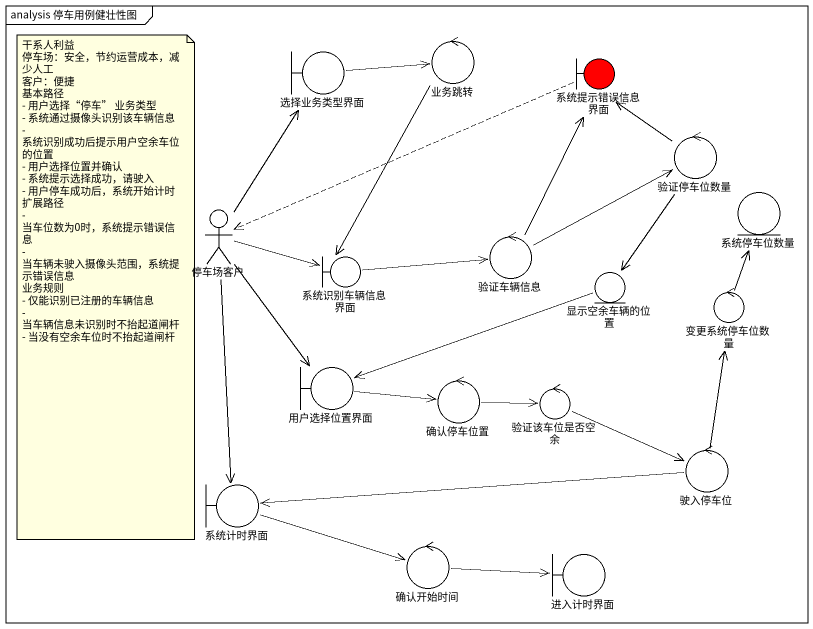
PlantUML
@startuml
mainframe analysis 停车用例健壮性图
boundary 选择业务类型界面
control 业务跳转
boundary 系统提示错误信息界面 #FF0000
control 验证停车位数量
actor 停车场客户
entity 系统停车位数量
control 验证车辆信息
boundary 系统识别车辆信息界面
entity 显示空余车辆的位置
control 变更系统停车位数量
boundary 用户选择位置界面
control 确认停车位置
control 验证该车位是否空余
control 驶入停车位
boundary 系统计时界面
control 确认开始时间
boundary 进入计时界面
选择业务类型界面 -right-> 业务跳转
业务跳转 --> 系统识别车辆信息界面
系统提示错误信息界面 .left.> 停车场客户
验证停车位数量 -up-> 系统提示错误信息界面
验证停车位数量 --> 显示空余车辆的位置
停车场客户 -up-> 选择业务类型界面
停车场客户 -right-> 系统识别车辆信息界面
停车场客户 --> 用户选择位置界面
停车场客户 --> 系统计时界面
验证车辆信息 -up-> 系统提示错误信息界面
验证车辆信息 -right-> 验证停车位数量
系统识别车辆信息界面 -right-> 验证车辆信息
显示空余车辆的位置 -left-> 用户选择位置界面
变更系统停车位数量 -up-> 系统停车位数量
用户选择位置界面 -right-> 确认停车位置
确认停车位置 -right-> 验证该车位是否空余
验证该车位是否空余 -right-> 驶入停车位
驶入停车位 -up-> 变更系统停车位数量
驶入停车位 -left-> 系统计时界面
系统计时界面 -right-> 确认开始时间
确认开始时间 -right-> 进入计时界面
note as N1
  干系人利益
  停车场：安全，节约运营成本，减少人工
  客户：便捷
  基本路径
  - 用户选择“停车” 业务类型
  - 系统通过摄像头识别该车辆信息
  - 系统识别成功后提示用户空余车位的位置
  - 用户选择位置并确认
  - 系统提示选择成功，请驶入
  - 用户停车成功后，系统开始计时
  扩展路径
  - 当车位数为0时，系统提示错误信息
  - 当车辆未驶入摄像头范围，系统提示错误信息
  业务规则
  - 仅能识别已注册的车辆信息
  - 当车辆信息未识别时不抬起道闸杆
  - 当没有空余车位时不抬起道闸杆
end note
@enduml
